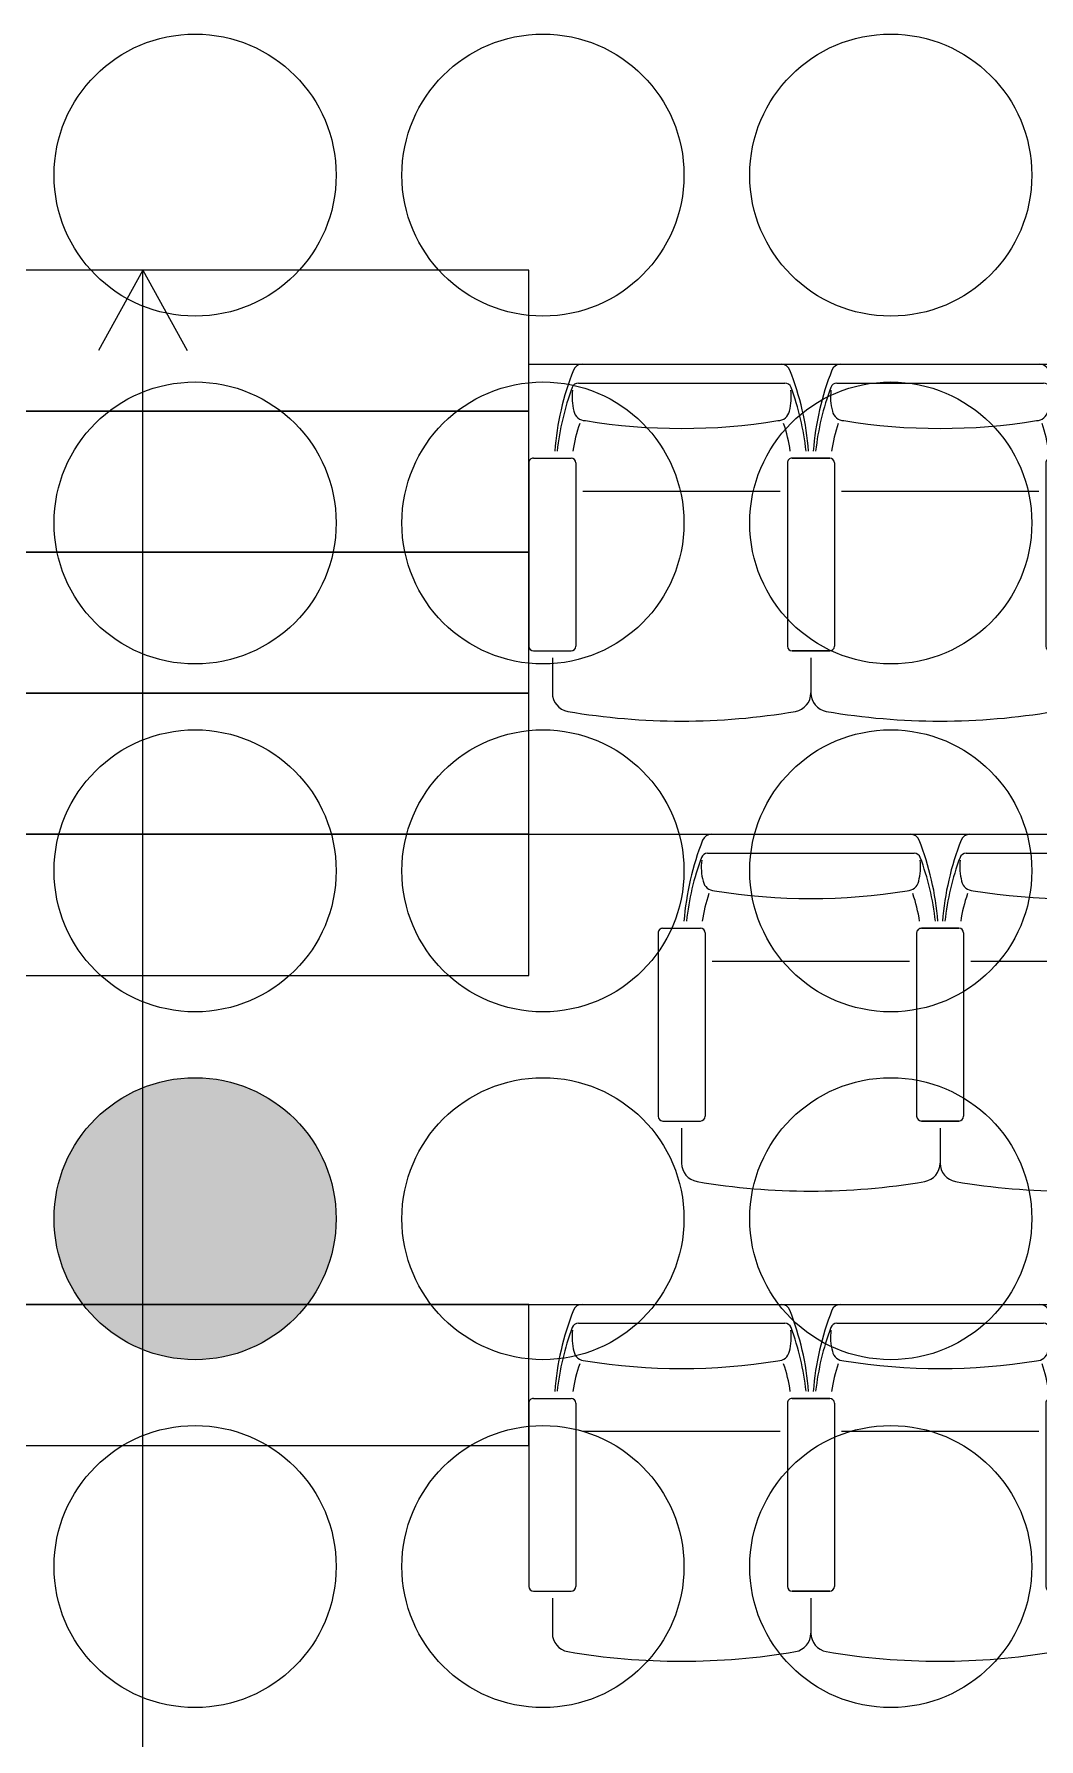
# Model space of a CAD drawing. Header units: millimetres. Extents: x 809 to 8159, y 33 to 4533.
# Drawn here: x 5330 to 5543.8, y 3356.2 to 3718.9 of the extents above; entities that cross this region are included whole.
import ezdxf

# ---------------------------------------------------------------- set-up
doc = ezdxf.new("R2010")
doc.units = ezdxf.units.MM
for name, color, linetype, lineweight in [('AHŞAP KONFERANS SALONU TAVAN', 6, 'Continuous', 0), ('AYDINLATMA', 61, 'Continuous', 0), ('MERDIVEN', 4, 'Continuous', 0), ('TEFRİŞ', 130, 'Continuous', 0)]:
    doc.layers.add(name, color=color, linetype=linetype, lineweight=lineweight)

# ---------------------------------------------------------------- blocks, each defined once
blk = doc.blocks.new('koltuk')
at = {"layer": 'TEFRİŞ'}
for p, q in [((36201.1633, -102073.6816), (36201.1633, -102073.7616)), ((36201.1733, -102073.6716), (36201.5633, -102073.6716)), ((36201.5733, -102073.6816), (36201.5733, -102073.7616)), ((36201.5883, -102073.7216), (36201.6627, -102073.7216)), ((36201.0035, -102074.2162), (36201.0035, -102073.7769)), ((36201.1733, -102073.7716), (36201.5633, -102073.7716)), ((36200.9633, -102074.2083), (36200.9633, -102073.7848)), ((36201.2333, -102074.2066), (36201.2333, -102073.7866)), ((36201.1633, -102074.3116), (36201.1633, -102074.2316)), ((36201.1733, -102074.2216), (36201.5633, -102074.2216)), ((36201.5733, -102074.3116), (36201.5733, -102074.2316)), ((36201.5883, -102074.2716), (36201.6627, -102074.2716)), ((36201.1733, -102074.3216), (36201.5633, -102074.3216))]:
    blk.add_line(p, q, dxfattribs=at)
for centre, radius, start, end in [((36201.1733, -102073.6816), 0.01, 90, 180), ((36201.5633, -102073.6816), 0.01, 0, 90), ((36201.1939, -102074.3186), 0.5938, 94.3989, 111.5268), ((36201.211, -102074.299), 0.5708, 96.304, 110.3402), ((36201.6627, -102073.7616), 0.04, 10.3932, 90), ((36200.9833, -102073.7848), 0.02, 111.5268, 180), ((36201.0175, -102073.7769), 0.014, 110.3402, 180), ((36201.0333, -102073.8794), 0.1161, 75.095, 97.2992), ((36201.0583, -102073.7918), 0.025, 0, 78.8074), ((36201.194, -102074.0817), 0.3196, 98.2094, 109.0644), ((36201.1733, -102073.7616), 0.01, 180, 270), ((36201.5633, -102073.7616), 0.01, 270, 0), ((36200.2769, -102073.9966), 1.4456, 350.3541, 9.6459), ((36199.8331, -102073.9966), 1.2669, 350.6992, 9.3008), ((36200.9833, -102074.2083), 0.02, 180, 248.4732), ((36201.0583, -102074.2013), 0.025, 281.1926, 0), ((36201.194, -102073.9114), 0.3196, 250.9356, 261.7906), ((36201.1939, -102073.6745), 0.5938, 248.4732, 265.6011), ((36201.0175, -102074.2162), 0.014, 180, 249.6598), ((36201.211, -102073.6941), 0.5708, 249.6598, 263.696), ((36201.0333, -102074.1137), 0.1161, 262.7008, 284.905), ((36201.1733, -102074.2316), 0.01, 90, 180), ((36201.5633, -102074.2316), 0.01, 0, 90), ((36201.6627, -102074.2316), 0.04, 270, 349.6068), ((36201.1733, -102074.3116), 0.01, 180, 270), ((36201.5633, -102074.3116), 0.01, 270, 0)]:
    blk.add_arc(centre, radius, start, end, dxfattribs=at)
blk = doc.blocks.new('rthrhrtrtrhrh')
at = {"layer": 'TEFRİŞ'}
for p in [(-12.7409, -5.8592), (-13.7409, -6.1342), (-11.7409, -6.1342), (-12.7409, -6.4092), (-13.7409, -6.6842), (-11.7409, -6.6842)]:
    blk.add_blockref('koltuk', p, dxfattribs=at)
blk = doc.blocks.new('RTHRTHRTRTHRHRTH')
at = {"layer": 'AHŞAP KONFERANS SALONU TAVAN'}
for centre in [(39771.25, -4918.69), (39845.25, -4918.69), (39919.25, -4918.69), (39771.25, -4992.69), (39845.25, -4992.69), (39919.25, -4992.69), (39771.25, -5066.69), (39845.25, -5066.69), (39919.25, -5066.69), (39845.25, -5140.69), (39919.25, -5140.69), (39771.25, -5214.69), (39845.25, -5214.69), (39919.25, -5214.69)]:
    blk.add_circle(centre, 30, dxfattribs=at)
blk = doc.blocks.new('AYDINLATMA ARMATÜR')
at = {"layer": 'AYDINLATMA'}
h = blk.add_hatch(color=256, dxfattribs=at)
h.dxf.hatch_style = 1
edge = h.paths.add_edge_path()
edge.add_arc((37838.26, -6234.41), 30, 0, 360)
blk.add_circle((37838.26, -6234.41), 30, dxfattribs=at)
blk = doc.blocks.new('ERGYTHTYJTTTYJTYJ')
at = {"layer": 'AYDINLATMA'}
blk.add_blockref('AYDINLATMA ARMATÜR', (-518, 1110.04), dxfattribs=at)

msp = doc.modelspace()

# ---------------------------------------------------------------- linework, layer by layer
at = {"layer": 'MERDIVEN'}
for p, q in [((5353.15, 3668.67), (5343.73, 3651.61)), ((5353.15, 2618.67), (5353.15, 3668.67)), ((5353.15, 3668.67), (5362.58, 3651.61)), ((5435.31, 3648.67), (7012.81, 3648.67)), ((5301.83, 3548.67), (7128.79, 3548.67)), ((5251.83, 3448.67), (7178.79, 3448.67))]:
    msp.add_line(p, q, dxfattribs=at)
at = {"layer": 'MERDIVEN', "elevation": 0}
for points in [[(5236.83, 3668.67), (5236.83, 3638.67), (5435.31, 3638.67), (5435.31, 3668.67)], [(5236.83, 3638.67), (5236.83, 3608.67), (5435.31, 3608.67), (5435.31, 3638.67)], [(5236.83, 3608.67), (5236.83, 3578.67), (5435.31, 3578.67), (5435.31, 3608.67)], [(5301.83, 3548.67), (5301.83, 3518.67), (5435.31, 3518.67), (5435.31, 3548.67)], [(5251.83, 3448.67), (5251.83, 3418.67), (5435.31, 3418.67), (5435.31, 3448.67)]]:
    msp.add_lwpolyline(points, close=True, dxfattribs=at)
msp.add_lwpolyline([(5301.83, 3548.67), (5435.31, 3548.67), (5435.31, 3578.67), (5228.83, 3578.67), (5228.83, 3578.67)], dxfattribs=at)

# ---------------------------------------------------------------- block references
at = {"layer": 'AHŞAP KONFERANS SALONU TAVAN'}
msp.add_blockref('RTHRTHRTRTHRHRTH', (-34406.95, 8607.59), dxfattribs=at)
at = {"layer": 'AYDINLATMA'}
msp.add_blockref('ERGYTHTYJTTTYJTYJ', (-31955.96, 8591.27), dxfattribs=at)
at = {"layer": 'TEFRİŞ', "xscale": 100, "yscale": 100, "zscale": 100, "rotation": 270}
msp.add_blockref('rthrhrtrtrhrh', (10213535.88, 3622370.92), dxfattribs=at)

doc.saveas('drawing.dxf')
